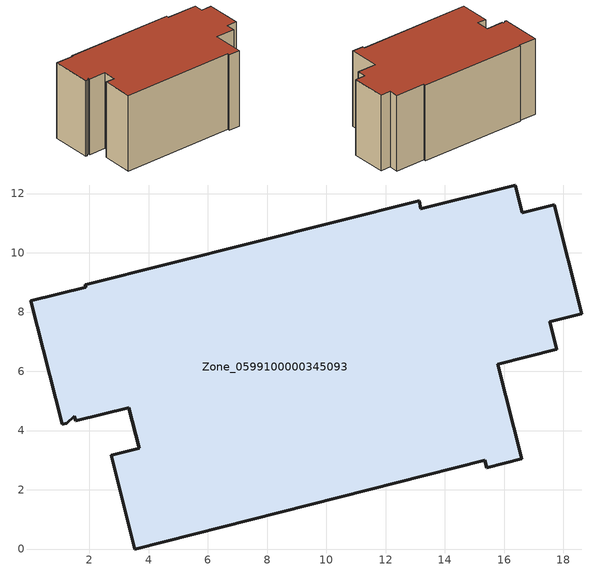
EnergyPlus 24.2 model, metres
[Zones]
Zone_0599100000345093
 floor ground (C_G): 13.19,11.48 16.37,12.29 16.61,11.35 17.69,11.62 18.62,7.95 17.54,7.68 17.77,6.74 15.78,6.24 16.59,3.04 15.41,2.75 15.35,2.99 3.53,0 2.73,3.16 3.68,3.4 3.33,4.77 1.54,4.33 1.49,4.48 1.24,4.25 1.08,4.21 0.02,8.38 1.88,8.83 1.85,8.93 13.13,11.76 z0
 wall outside (C_F): 1.08,4.21 1.24,4.25 1.49,4.48 1.54,4.33 3.33,4.77 3.68,3.4 2.73,3.16 3.53,0 15.35,2.99 15.41,2.75 16.59,3.04 15.78,6.24 17.77,6.74 17.54,7.68 18.62,7.95 17.69,11.62 16.61,11.35 16.37,12.29 13.19,11.48 13.13,11.76 1.85,8.93 1.88,8.83 0.02,8.38 1.08,4.21 z0:8.31
 roof outside (C_R): 1.88,8.83 0.02,8.38 1.08,4.21 1.24,4.25 1.49,4.48 1.54,4.33 3.33,4.77 3.68,3.4 2.73,3.16 3.53,0 15.35,2.99 15.41,2.75 16.59,3.04 15.78,6.24 17.77,6.74 17.54,7.68 18.62,7.95 17.69,11.62 16.61,11.35 16.37,12.29 13.19,11.48 13.13,11.76 1.85,8.93 z8.31
[BUILDING]
Pand.0599100000345093: North Axis=0; Terrain=City; Loads Convergence Tolerance Value=0.04; Temperature Convergence Tolerance Value=0.4; Solar Distribution=FullExterior; Maximum Number of Warmup Days=25; Minimum Number of Warmup Days=1
[Site:Location]
Rotterdam.The.Hague.AP_ZH_NLD Design_Conditions: Latitude=51.96; Longitude=4.45; Time Zone=1; Elevation=-4.5
[SITE:GROUNDTEMPERATURE:BUILDINGSURFACE]
18, 18, 18, 18, 18, 18, 18, 18, 18, 18, 18, 18
[MATERIAL] Thermal Absorptance=0.9; Solar Absorptance=0.7; Visible Absorptance=0.7
Name | Roughness | Thickness | Conductivity | Density | Specific Heat
G.TC.1992-2005 | MediumSmooth | 0.15 | 0.06 | 540 | 1210
F.TC.1992-2005 | Rough | 0.3 | 0.12 | 1920 | 840
R.TC.1992-2005 | MediumRough | 0.2 | 0.08 | 1500 | 1000
[CONSTRUCTION]
C_G: G.TC.1992-2005
C_F: F.TC.1992-2005
C_R: R.TC.1992-2005
[ZONE]
Zone_0599100000345093: Type=1; Multiplier=1; Ceiling Height=Autocalculate; Volume=Autocalculate; Floor Area=autocalculate; Part of Total Floor Area=Yes
[ZONEINFILTRATION:DESIGNFLOWRATE]
Infil_Zone_0599100000345093: Zone or ZoneList or Space or SpaceList=Zone_0599100000345093; Schedule=AlwaysOn; Design Flow Rate Calculation Method=Flow/Area; Flow Rate per Floor Area=0.0015; Constant Term Coefficient=1; Temperature Term Coefficient=0; Velocity Term Coefficient=0; Velocity Squared Term Coefficient=0
[HVACTEMPLATE:ZONE:IDEALLOADSAIRSYSTEM]
Zone_0599100000345093: Maximum Heating Supply Air Temperature=50; Minimum Cooling Supply Air Temperature=13; Maximum Heating Supply Air Humidity Ratio=0.0156; Minimum Cooling Supply Air Humidity Ratio=0.0077; Heating Limit=NoLimit; Cooling Limit=NoLimit; Dehumidification Control Type=ConstantSensibleHeatRatio; Cooling Sensible Heat Ratio=0.7; Dehumidification Setpoint=60; Humidification Control Type=None; Humidification Setpoint=30; Outdoor Air Method=None; Outdoor Air Flow Rate per Person=0.00944; Outdoor Air Flow Rate per Zone Floor Area=0; Outdoor Air Flow Rate per Zone=0; Demand Controlled Ventilation Type=None; Outdoor Air Economizer Type=NoEconomizer; Heat Recovery Type=None; Sensible Heat Recovery Effectiveness=0.7; Latent Heat Recovery Effectiveness=0.65
[ZONECONTROL:THERMOSTAT]
ThermostatControl_Zone_0599100000345093: Zone or ZoneList=Zone_0599100000345093; Control Type Schedule=DualSetpointControlType; Control 1=Thermostat_Zone_0599100000345093; Temperature Difference Between Cutout And Setpoint=0
[THERMOSTATSETPOINT:DUALSETPOINT]
Thermostat_Zone_0599100000345093: Heating Setpoint Temperature Schedule=HeatingSetpoint_Zone_0599100000345093; Cooling Setpoint Temperature Schedule=CoolingSetpoint_Zone_0599100000345093
[SCHEDULE:COMPACT]
HeatingSetpoint_Zone_0599100000345093: Through: 12/31, For: AllDays, Until: 24:00, 21
CoolingSetpoint_Zone_0599100000345093: Through: 12/31, For: AllDays, Until: 24:00, 24
DualSetpointControlType: Through: 12/31, For: AllDays, Until: 24:00, 4
AlwaysOn: Through: 12/31, For: AllDays, Until: 24:00, 1
